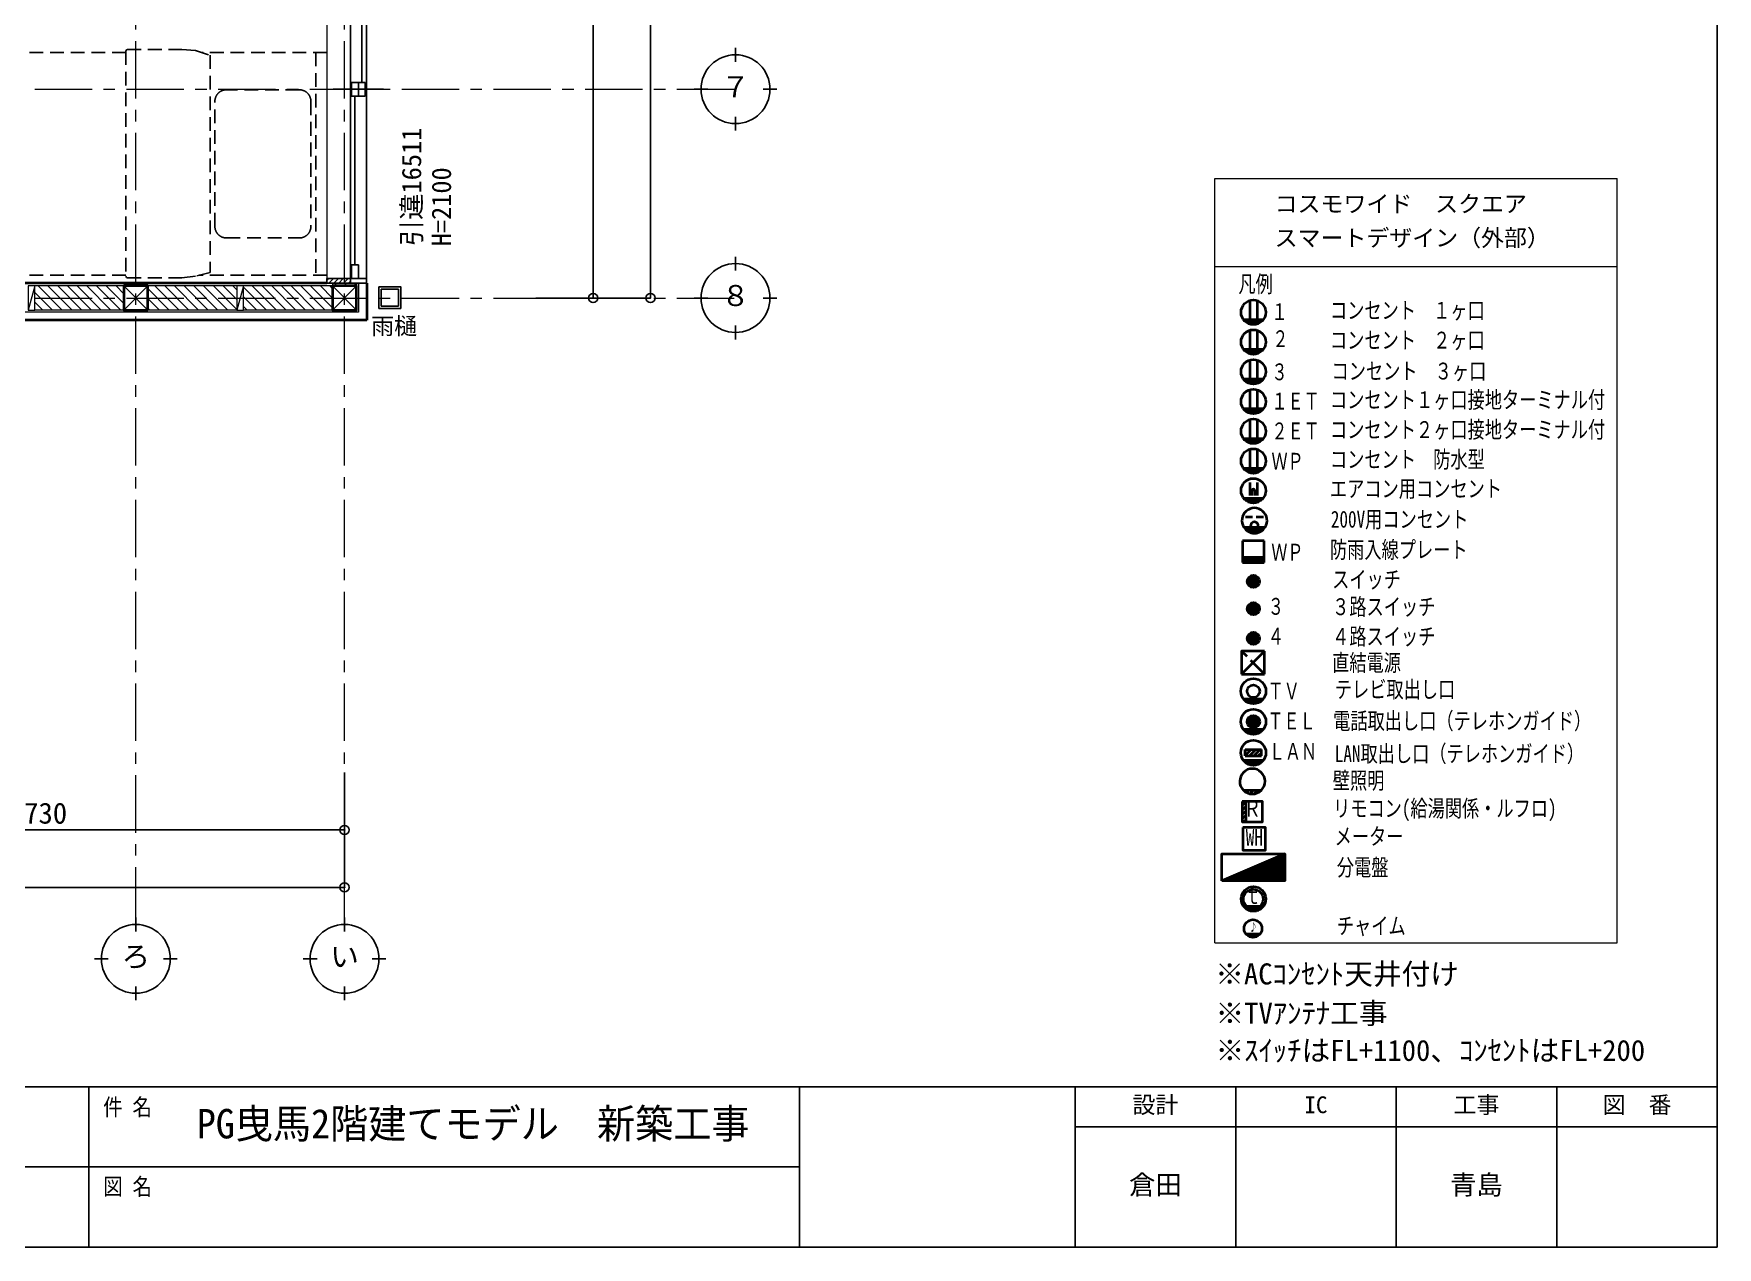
# Model space of a CAD drawing. Units: millimetres at full size, sheet at 1:50. Extents: x -21826 to 54909, y -26252 to 22610.
# Drawn here: x 25761 to 33102, y 8810 to 14099 of the extents above; entities that cross this region are included whole.
import ezdxf
from ezdxf.enums import TextEntityAlignment as Align

# ---------------------------------------------------------------- set-up
doc = ezdxf.new("R2010")
doc.units = ezdxf.units.MM
doc.header["$LTSCALE"] = 50
doc.header["$PDMODE"] = 32
doc.header["$PDSIZE"] = 40
doc.linetypes.add('CHAIN1', pattern=[8, 5, -1, 1, -1])
doc.linetypes.add('DASHED1', pattern=[1.8, 1.2, -0.6])
for name, color, linetype, lineweight in [('3-1_通り芯・通り番号', 7, 'Continuous', 25), ('3-2_柱(黄)', 4, 'Continuous', 9), ('3-3_仕上線(黄)', 3, 'Continuous', 40), ('3-4_下地・間柱(水色)', 4, 'Continuous', 9), ('3-5_サッシ・室内建具', 7, 'Continuous', 25), ('3-6_住宅設備・造作', 4, 'Continuous', 9), ('3-7_家具点線', 7, 'DASHED1', 25), ('3-8_ハッチング', 4, 'Continuous', 9), ('3-A_文字', 7, 'Continuous', 25), ('3-F_寸法・方位', 7, 'Continuous', 25), ('F-8_図名（電気）', 3, 'Continuous', 40), ('F-F_図面枠（共通）', 7, 'Continuous', 25)]:
    doc.layers.add(name, color=color, linetype=linetype, lineweight=lineweight)
doc.styles.add('ＭＳ ゴシック', font='')
doc.styles.get('ＭＳ ゴシック').set_extended_font_data('MS Gothic')

msp = doc.modelspace()

# ---------------------------------------------------------------- linework, layer by layer
at = {"layer": '3-1_通り芯・通り番号', "color": 1, "linetype": 'CHAIN1', "lineweight": 18}
for p, q in [((26206.21, 10217.22), (26206.21, 22010.74)), ((27116.21, 10217.22), (27116.21, 22010.74)), ((14565.29, 13857.22), (28820.91, 13857.22)), ((14565.29, 12947.22), (28820.91, 12947.22))]:
    msp.add_line(p, q, dxfattribs=at)
at = {"layer": '3-1_通り芯・通り番号'}
for p, q in [((28820.91, 14037.22), (28820.91, 13977.22)), ((28700.91, 13857.22), (28640.91, 13857.22)), ((29000.91, 13857.22), (28940.91, 13857.22)), ((28820.91, 13737.22), (28820.91, 13677.22)), ((28820.91, 13127.22), (28820.91, 13067.22)), ((28700.91, 12947.22), (28640.91, 12947.22)), ((29000.91, 12947.22), (28940.91, 12947.22)), ((28820.91, 12827.22), (28820.91, 12767.22)), ((26206.21, 10187.22), (26206.21, 10247.22)), ((27116.21, 10187.22), (27116.21, 10247.22)), ((26086.21, 10067.22), (26026.21, 10067.22)), ((26386.21, 10067.22), (26326.21, 10067.22)), ((26996.21, 10067.22), (26936.21, 10067.22)), ((27296.21, 10067.22), (27236.21, 10067.22)), ((26206.21, 9887.22), (26206.21, 9947.22)), ((27116.21, 9887.22), (27116.21, 9947.22))]:
    msp.add_line(p, q, dxfattribs=at)
for centre in [(28820.91, 13857.22), (28820.91, 12947.22), (26206.21, 10067.22), (27116.21, 10067.22)]:
    msp.add_circle(centre, 150, dxfattribs=at)
at = {"layer": '3-2_柱(黄)'}
for p, q in [((26258.71, 12894.72), (26153.71, 12999.72)), ((26153.71, 12894.72), (26258.71, 12999.72)), ((27168.71, 12894.72), (27063.71, 12999.72)), ((27168.71, 12999.72), (27063.71, 12894.72))]:
    msp.add_line(p, q, dxfattribs=at)
at = {"layer": '3-2_柱(黄)', "color": 3, "lineweight": 40}
for points in [[(26258.71, 12894.72), (26258.71, 12999.72), (26153.71, 12999.72), (26153.71, 12894.72)], [(27168.71, 12999.72), (27063.71, 12999.72), (27063.71, 12894.72), (27168.71, 12894.72)]]:
    msp.add_lwpolyline(points, close=True, dxfattribs=at)
at = {"layer": '3-3_仕上線(黄)'}
for p, q in [((26206.21, 13012.22), (25296.21, 13012.22)), ((27039.21, 13012.22), (26206.21, 13012.22)), ((27212.71, 13012.22), (27212.71, 12850.72)), ((26206.21, 12850.72), (25296.21, 12850.72)), ((27212.71, 12850.72), (26206.21, 12850.72))]:
    msp.add_line(p, q, dxfattribs=at)
at = {"layer": '3-4_下地・間柱(水色)'}
for p, q in [((25766.21, 12999.72), (25736.21, 12894.72)), ((26153.71, 12999.72), (25766.21, 12999.72)), ((26646.21, 12999.72), (26258.71, 12999.72)), ((26676.21, 12999.72), (26646.21, 12894.72)), ((27063.71, 12999.72), (26676.21, 12999.72)), ((27063.71, 13012.22), (27063.71, 12999.72)), ((27168.71, 13012.22), (27168.71, 12999.72)), ((27177.71, 13012.22), (27177.71, 12885.72)), ((26206.21, 12885.72), (25296.21, 12885.72)), ((26153.71, 12894.72), (25766.21, 12894.72)), ((27177.71, 12885.72), (26206.21, 12885.72)), ((26646.21, 12894.72), (26258.71, 12894.72)), ((27063.71, 12894.72), (26676.21, 12894.72))]:
    msp.add_line(p, q, dxfattribs=at)
for points in [[(25766.21, 12894.72), (25766.21, 12999.72), (25736.21, 12999.72), (25736.21, 12894.72)], [(26676.21, 12894.72), (26676.21, 12999.72), (26646.21, 12999.72), (26646.21, 12894.72)]]:
    msp.add_lwpolyline(points, close=True, dxfattribs=at)
at = {"layer": '3-5_サッシ・室内建具', "color": 4, "lineweight": 9}
msp.add_line((27039.21, 14702.22), (27039.21, 13012.22), dxfattribs=at)
at = {"layer": '3-5_サッシ・室内建具'}
for p, q in [((27141.71, 14682.22), (27141.71, 13032.22)), ((27211.71, 14682.22), (27211.71, 13032.22)), ((27191.71, 14622.22), (27191.71, 13887.22)), ((27206.71, 13887.22), (27146.71, 13887.22)), ((27146.71, 13887.22), (27146.71, 13827.22)), ((27176.71, 13887.22), (27176.71, 13827.22)), ((27206.71, 13827.22), (27206.71, 13887.22)), ((27286.71, 13857.22), (27066.71, 13857.22)), ((27146.71, 13827.22), (27206.71, 13827.22)), ((27161.71, 13827.22), (27161.71, 13092.22)), ((27146.71, 13092.22), (27146.71, 13032.22)), ((27176.71, 13092.22), (27146.71, 13092.22)), ((27176.71, 13032.22), (27176.71, 13092.22)), ((27039.21, 13032.22), (27039.21, 13012.22)), ((27211.71, 13032.22), (27039.21, 13032.22)), ((27047.23, 13032.22), (27039.21, 13024.2)), ((27039.21, 13012.22), (27211.71, 13012.22)), ((27068.44, 13032.22), (27048.44, 13012.22)), ((27141.71, 13032.22), (27051.21, 13032.22)), ((27089.66, 13032.22), (27069.66, 13012.22)), ((27110.87, 13032.22), (27090.87, 13012.22)), ((27132.08, 13032.22), (27112.08, 13012.22)), ((27141.71, 13020.63), (27133.3, 13012.22)), ((27141.71, 13012.22), (27141.71, 13032.22)), ((27141.71, 13012.22), (27141.71, 13032.22)), ((27212.71, 13012.22), (27141.71, 13012.22)), ((27212.71, 13012.22), (27203.71, 13012.22)), ((27211.71, 13032.22), (27211.71, 13012.22))]:
    msp.add_line(p, q, dxfattribs=at)
at = {"layer": '3-6_住宅設備・造作', "color": 7, "lineweight": 25}
for p, q in [((27266.08, 12901.37), (27266.08, 12996.37)), ((27276.08, 12986.37), (27351.08, 12986.37)), ((27276.08, 12911.37), (27276.08, 12986.37)), ((27351.08, 12986.37), (27351.08, 12911.37)), ((27361.08, 12901.37), (27266.08, 12901.37)), ((27351.08, 12911.37), (27276.08, 12911.37))]:
    msp.add_line(p, q, dxfattribs=at)
msp.add_lwpolyline([(27266.08, 12996.37), (27361.08, 12996.37), (27361.08, 12901.37)], dxfattribs=at)
at = {"layer": '3-7_家具点線'}
for p, q in [((26162.71, 14023.07), (26163.49, 14026.47)), ((26162.71, 14023.07), (26162.71, 13042.94)), ((26165.91, 14029.32), (26163.49, 14026.47)), ((26165.91, 14029.32), (26169.23, 14030.36)), ((26169.23, 14030.36), (26406.97, 14030.36)), ((26406.97, 14030.36), (26466.4, 14025.8)), ((26466.4, 14025.8), (26530.86, 14005.49)), ((26162.71, 14017.01), (25083.04, 14017.01)), ((27039.21, 14017.01), (26494.3, 14017.01)), ((26530.86, 14005.49), (26530.86, 13059.2)), ((26991.4, 14017.01), (26991.4, 13046.88)), ((26551.05, 13259.21), (26551.05, 13804.68)), ((26919.42, 13854.68), (26601.05, 13854.68)), ((26969.42, 13804.68), (26969.42, 13259.21)), ((26532.46, 13429.91), (26532.47, 13429.91)), ((26601.05, 13209.21), (26919.42, 13209.21)), ((26162.71, 13046.88), (25083.04, 13046.88)), ((26162.71, 13042.94), (26163.49, 13039.54)), ((26169.23, 13035.66), (26406.97, 13035.66)), ((27039.21, 13046.88), (26483.02, 13046.88))]:
    msp.add_line(p, q, dxfattribs=at)
for points in [[(26556.18, 13826.74), (26555.56, 13825.45), (26554.99, 13824.15), (26554.45, 13822.82), (26553.95, 13821.49), (26553.49, 13820.13), (26553.07, 13818.77), (26552.69, 13817.39), (26552.35, 13816.01), (26552.04, 13814.61), (26551.78, 13813.21), (26551.55, 13811.8), (26551.37, 13810.38), (26551.23, 13808.96), (26551.13, 13807.54), (26551.07, 13806.11), (26551.05, 13804.68)], [(26601.05, 13854.68), (26599.62, 13854.66), (26598.19, 13854.6), (26596.77, 13854.5), (26595.35, 13854.36), (26593.93, 13854.17), (26592.52, 13853.95), (26591.12, 13853.69), (26589.72, 13853.38), (26588.33, 13853.04), (26586.96, 13852.66), (26585.59, 13852.24), (26584.24, 13851.78), (26582.91, 13851.28), (26581.58, 13850.74), (26580.27, 13850.16), (26578.98, 13849.55), (26577.71, 13848.9), (26576.46, 13848.22), (26575.23, 13847.5), (26574.01, 13846.75), (26572.82, 13845.96), (26571.66, 13845.13), (26570.51, 13844.28), (26569.4, 13843.39), (26568.3, 13842.47), (26567.24, 13841.52), (26566.2, 13840.54), (26565.19, 13839.53), (26564.21, 13838.49), (26563.26, 13837.43), (26562.34, 13836.33), (26561.45, 13835.22), (26560.59, 13834.07), (26559.77, 13832.91), (26558.98, 13831.71), (26558.23, 13830.5), (26557.51, 13829.27), (26556.82, 13828.02), (26556.18, 13826.74)], [(26941.48, 13849.55), (26940.19, 13850.16), (26938.88, 13850.74), (26937.56, 13851.28), (26936.22, 13851.78), (26934.87, 13852.24), (26933.51, 13852.66), (26932.13, 13853.04), (26930.74, 13853.38), (26929.35, 13853.69), (26927.94, 13853.95), (26926.53, 13854.17), (26925.12, 13854.36), (26923.7, 13854.5), (26922.27, 13854.6), (26920.85, 13854.66), (26919.42, 13854.68)], [(26969.42, 13804.68), (26969.4, 13806.11), (26969.34, 13807.54), (26969.24, 13808.96), (26969.09, 13810.38), (26968.91, 13811.8), (26968.69, 13813.21), (26968.42, 13814.61), (26968.12, 13816.01), (26967.78, 13817.39), (26967.39, 13818.77), (26966.97, 13820.13), (26966.51, 13821.49), (26966.01, 13822.82), (26965.47, 13824.15), (26964.9, 13825.45), (26964.29, 13826.74), (26963.64, 13828.02), (26962.96, 13829.27), (26962.24, 13830.5), (26961.48, 13831.71), (26960.69, 13832.91), (26959.87, 13834.07), (26959.01, 13835.22), (26958.13, 13836.33), (26957.21, 13837.43), (26956.26, 13838.49), (26955.28, 13839.53), (26954.27, 13840.54), (26953.23, 13841.52), (26952.16, 13842.47), (26951.07, 13843.39), (26949.95, 13844.28), (26948.81, 13845.13), (26947.64, 13845.96), (26946.45, 13846.75), (26945.24, 13847.5), (26944.01, 13848.22), (26942.75, 13848.9), (26941.48, 13849.55)], [(26551.05, 13259.21), (26551.07, 13257.78), (26551.13, 13256.36), (26551.23, 13254.93), (26551.37, 13253.51), (26551.55, 13252.09), (26551.78, 13250.68), (26552.04, 13249.28), (26552.35, 13247.89), (26552.69, 13246.5), (26553.07, 13245.12), (26553.49, 13243.76), (26553.95, 13242.41), (26554.45, 13241.07), (26554.99, 13239.75), (26555.56, 13238.44), (26556.18, 13237.15), (26556.82, 13235.88), (26557.51, 13234.62), (26558.23, 13233.39), (26558.98, 13232.18), (26559.77, 13230.99), (26560.59, 13229.82), (26561.45, 13228.68), (26562.34, 13227.56), (26563.26, 13226.47), (26564.21, 13225.4), (26565.19, 13224.36), (26566.2, 13223.35), (26567.24, 13222.37), (26568.3, 13221.42), (26569.4, 13220.5), (26570.51, 13219.61), (26571.66, 13218.76), (26572.82, 13217.94), (26574.01, 13217.15), (26575.23, 13216.39), (26576.46, 13215.67), (26577.71, 13214.99), (26578.98, 13214.34)], [(26578.98, 13214.34), (26580.27, 13213.73), (26581.58, 13213.15), (26582.91, 13212.62), (26584.24, 13212.12), (26585.59, 13211.66), (26586.96, 13211.24), (26588.33, 13210.85), (26589.72, 13210.51), (26591.12, 13210.21), (26592.52, 13209.94), (26593.93, 13209.72), (26595.35, 13209.54), (26596.77, 13209.39), (26598.19, 13209.29), (26599.62, 13209.23), (26601.05, 13209.21)], [(26919.42, 13209.21), (26920.85, 13209.23), (26922.27, 13209.29), (26923.7, 13209.39), (26925.12, 13209.54), (26926.53, 13209.72), (26927.94, 13209.94), (26929.35, 13210.21), (26930.74, 13210.51), (26932.13, 13210.85), (26933.51, 13211.24), (26934.87, 13211.66), (26936.22, 13212.12), (26937.56, 13212.62), (26938.88, 13213.15), (26940.19, 13213.73), (26941.48, 13214.34), (26942.75, 13214.99), (26944.01, 13215.67), (26945.24, 13216.39), (26946.45, 13217.15), (26947.64, 13217.94), (26948.81, 13218.76), (26949.95, 13219.61), (26951.07, 13220.5), (26952.16, 13221.42), (26953.23, 13222.37), (26954.27, 13223.35), (26955.28, 13224.36), (26956.26, 13225.4), (26957.21, 13226.47), (26958.13, 13227.56), (26959.01, 13228.68), (26959.87, 13229.82), (26960.69, 13230.99), (26961.48, 13232.18), (26962.24, 13233.39), (26962.96, 13234.62), (26963.64, 13235.88), (26964.29, 13237.15)], [(26964.29, 13237.15), (26964.9, 13238.44), (26965.47, 13239.75), (26966.01, 13241.07), (26966.51, 13242.41), (26966.97, 13243.76), (26967.39, 13245.12), (26967.78, 13246.5), (26968.12, 13247.89), (26968.42, 13249.28), (26968.69, 13250.68), (26968.91, 13252.09), (26969.09, 13253.51), (26969.24, 13254.93), (26969.34, 13256.36), (26969.4, 13257.78), (26969.42, 13259.21)], [(26169.23, 13035.66), (26165.91, 13036.7), (26163.49, 13039.54)], [(26530.86, 13059.2), (26466.4, 13042.61), (26406.97, 13035.66)]]:
    msp.add_lwpolyline(points, dxfattribs=at)
at = {"layer": '3-8_ハッチング'}
for p, q in [((26153.71, 12999.72), (25766.21, 12999.72)), ((25885.54, 12894.72), (25780.54, 12999.72)), ((25927.97, 12894.72), (25822.97, 12999.72)), ((25970.4, 12894.72), (25865.4, 12999.72)), ((26012.82, 12894.72), (25907.82, 12999.72)), ((26055.25, 12894.72), (25950.25, 12999.72)), ((26097.67, 12894.72), (25992.67, 12999.72)), ((26140.1, 12894.72), (26035.1, 12999.72)), ((26153.71, 12923.54), (26077.53, 12999.72)), ((26153.71, 12965.97), (26119.95, 12999.72)), ((26646.21, 12999.72), (26258.71, 12999.72)), ((26394.66, 12894.72), (26289.66, 12999.72)), ((26437.09, 12894.72), (26332.09, 12999.72)), ((26479.51, 12894.72), (26374.51, 12999.72)), ((26521.94, 12894.72), (26416.94, 12999.72)), ((26564.36, 12894.72), (26459.36, 12999.72)), ((26606.79, 12894.72), (26501.79, 12999.72)), ((26646.21, 12897.73), (26544.22, 12999.72)), ((26646.21, 12940.16), (26586.64, 12999.72)), ((26646.21, 12982.58), (26629.07, 12999.72)), ((27063.71, 12999.72), (26676.21, 12999.72)), ((26776.5, 12894.72), (26676.21, 12995.01)), ((26818.92, 12894.72), (26713.92, 12999.72)), ((26861.35, 12894.72), (26756.35, 12999.72)), ((26903.78, 12894.72), (26798.78, 12999.72)), ((26946.2, 12894.72), (26841.2, 12999.72)), ((26988.63, 12894.72), (26883.63, 12999.72)), ((27031.06, 12894.72), (26926.06, 12999.72)), ((27063.71, 12904.49), (26968.48, 12999.72)), ((27063.71, 12946.92), (27010.91, 12999.72)), ((27063.71, 12989.35), (27053.33, 12999.72)), ((27063.71, 13012.22), (27063.71, 12999.72)), ((27081.65, 13012.22), (27069.15, 12999.72)), ((27124.07, 13012.22), (27111.57, 12999.72)), ((27166.5, 13012.22), (27154, 12999.72)), ((25843.12, 12894.72), (25766.21, 12971.63)), ((25800.69, 12894.72), (25766.21, 12929.2)), ((26352.23, 12894.72), (26258.71, 12988.24)), ((26309.81, 12894.72), (26258.71, 12945.82)), ((26734.07, 12894.72), (26676.21, 12952.58)), ((26267.38, 12894.72), (26258.71, 12903.39)), ((26691.64, 12894.72), (26676.21, 12910.16))]:
    msp.add_line(p, q, dxfattribs=at)
at = {"layer": '3-F_寸法・方位'}
for p, q in [((28450.08, 18407.22), (28450.08, 12947.22)), ((28200.08, 12947.22), (28200.08, 15677.22)), ((28200.08, 12947.22), (27950.08, 12947.22)), ((28200.08, 12947.22), (27950.08, 12947.22)), ((28450.08, 12947.22), (28200.08, 12947.22)), ((27116.21, 10629.03), (27116.21, 10879.03)), ((24386.21, 10629.03), (27116.21, 10629.03)), ((27116.21, 10379.03), (27116.21, 10629.03)), ((18016.21, 10379.03), (27116.21, 10379.03))]:
    msp.add_line(p, q, dxfattribs=at)
for p in [(28200.08, 12947.22), (28450.08, 12947.22), (27116.21, 10629.03), (27116.21, 10379.03)]:
    msp.add_point(p, dxfattribs=at)
at = {"layer": 'F-8_図名（電気）', "color": 4, "lineweight": 9}
for p, q in [((30910.8, 13467.51), (32665.5, 13467.51)), ((30910.8, 10136.5), (30910.8, 13467.51)), ((30910.8, 13083.97), (32665.5, 13083.97))]:
    msp.add_line(p, q, dxfattribs=at)
at = {"layer": 'F-8_図名（電気）'}
for p, q in [((31062.69, 12936.24), (31062.69, 12852.67)), ((31094.96, 12936.24), (31094.96, 12852.67)), ((31121.85, 12852.67), (31035.79, 12852.67)), ((31114.4, 12844.6), (31043.25, 12844.6)), ((31102.27, 12836.53), (31055.38, 12836.53)), ((31062.69, 12806.65), (31062.69, 12723.07)), ((31094.96, 12806.65), (31094.96, 12723.07)), ((31121.85, 12723.07), (31035.79, 12723.07)), ((31114.4, 12715), (31043.25, 12715)), ((31102.27, 12706.93), (31055.38, 12706.93)), ((31062.69, 12677.04), (31062.69, 12593.47)), ((31094.96, 12677.04), (31094.96, 12593.47)), ((31121.85, 12593.47), (31035.79, 12593.47)), ((31114.4, 12585.4), (31043.25, 12585.4)), ((31102.27, 12577.33), (31055.38, 12577.33)), ((31062.69, 12547.45), (31062.69, 12463.87)), ((31094.96, 12547.45), (31094.96, 12463.87)), ((31121.85, 12463.87), (31035.79, 12463.87)), ((31114.4, 12455.8), (31043.25, 12455.8)), ((31102.27, 12447.73), (31055.38, 12447.73)), ((31062.69, 12417.84), (31062.69, 12334.27)), ((31094.96, 12417.84), (31094.96, 12334.27)), ((31121.85, 12334.27), (31035.79, 12334.27)), ((31114.4, 12326.2), (31043.25, 12326.2)), ((31102.27, 12318.13), (31055.38, 12318.13)), ((31062.69, 12288.25), (31062.69, 12204.67)), ((31094.96, 12288.25), (31094.96, 12204.67)), ((31121.85, 12204.67), (31035.79, 12204.67)), ((31114.4, 12196.6), (31043.25, 12196.6)), ((31102.27, 12188.53), (31055.38, 12188.53)), ((31062.69, 12143.43), (31062.69, 12087.09)), ((31094.96, 12143.43), (31094.96, 12086.26)), ((31035.79, 12075.07), (31121.85, 12075.07)), ((31043.25, 12067), (31114.39, 12067)), ((31055.37, 12058.93), (31102.27, 12058.93)), ((31072.36, 12106.88), (31072.36, 12086.26)), ((31085.45, 12106.26), (31085.45, 12086.26)), ((31043.84, 11993.95), (31075.19, 11993.95)), ((31091.47, 11993.95), (31122.82, 11993.95)), ((31036.95, 11948.33), (31130.06, 11948.33)), ((31037.91, 11946.83), (31129.09, 11946.83)), ((31040.18, 11943.7), (31126.83, 11943.7)), ((31042.8, 11940.56), (31124.2, 11940.56)), ((31045.88, 11937.43), (31121.13, 11937.43)), ((31049.51, 11934.29), (31117.5, 11934.29)), ((31053.91, 11931.16), (31113.1, 11931.16)), ((31059.5, 11928.02), (31107.51, 11928.02)), ((31067.47, 11924.89), (31099.54, 11924.89)), ((31031.76, 11888.77), (31031.76, 11794.65)), ((31125.88, 11888.77), (31031.76, 11888.77)), ((31125.88, 11794.65), (31125.88, 11888.77)), ((31125.88, 11816.16), (31031.76, 11816.16)), ((31125.88, 11808.09), (31031.76, 11808.09)), ((31125.88, 11800.03), (31031.76, 11800.03)), ((31031.76, 11794.65), (31125.88, 11794.65)), ((31105.71, 11712.11), (31051.93, 11712.11)), ((31104.47, 11720.18), (31053.17, 11720.18)), ((31104.47, 11704.04), (31053.17, 11704.04)), ((31100.33, 11728.24), (31057.31, 11728.24)), ((31100.33, 11695.97), (31057.31, 11695.97)), ((31090.54, 11736.31), (31067.1, 11736.31)), ((31090.54, 11687.91), (31067.1, 11687.91)), ((31104.47, 11601.29), (31053.17, 11601.29)), ((31100.33, 11609.36), (31057.31, 11609.36)), ((31090.54, 11617.42), (31067.1, 11617.42)), ((31105.71, 11593.22), (31051.93, 11593.22)), ((31104.47, 11585.15), (31053.17, 11585.15)), ((31100.33, 11577.09), (31057.31, 11577.09)), ((31090.54, 11569.02), (31067.1, 11569.02)), ((31105.71, 11463.62), (31051.93, 11463.62)), ((31104.47, 11471.69), (31053.17, 11471.69)), ((31104.47, 11455.55), (31053.17, 11455.55)), ((31100.33, 11479.76), (31057.31, 11479.76)), ((31090.54, 11487.82), (31067.1, 11487.82)), ((31027.13, 11408.78), (31027.13, 11308.73)), ((31027.13, 11308.73), (31127.17, 11408.78)), ((31100.33, 11447.49), (31057.31, 11447.49)), ((31090.54, 11439.42), (31067.1, 11439.42)), ((31127.17, 11308.73), (31127.17, 11408.78)), ((31027.13, 11308.73), (31127.17, 11308.73)), ((31066.72, 11369.18), (31127.17, 11308.73)), ((31034.82, 11200.77), (31122.82, 11200.77)), ((31042.44, 11192.52), (31115.2, 11192.52)), ((31054.85, 11184.27), (31102.8, 11184.27)), ((31051.32, 11100.75), (31106.32, 11100.75)), ((31052.59, 11109), (31105.05, 11109)), ((31052.59, 11092.5), (31105.05, 11092.5)), ((31056.82, 11117.25), (31100.82, 11117.25)), ((31066.83, 11125.5), (31090.81, 11125.5)), ((31034.82, 11067.75), (31122.82, 11067.75)), ((31042.44, 11059.5), (31115.2, 11059.5)), ((31054.85, 11051.25), (31102.8, 11051.25)), ((31056.82, 11084.25), (31100.82, 11084.25)), ((31066.83, 11076), (31090.81, 11076)), ((31043.62, 10951.87), (31043.62, 10979.37)), ((31043.62, 10979.37), (31114.02, 10979.37)), ((31050.09, 10979.37), (31043.62, 10972.91)), ((31069.53, 10979.37), (31043.62, 10953.46)), ((31043.62, 10951.87), (31114.02, 10951.87)), ((31088.98, 10979.37), (31061.48, 10951.87)), ((31108.42, 10979.37), (31080.92, 10951.87)), ((31114.02, 10965.53), (31100.37, 10951.87)), ((31114.02, 10951.87), (31114.02, 10979.37)), ((31034.82, 10932.62), (31122.83, 10932.62)), ((31042.44, 10924.38), (31115.2, 10924.38)), ((31054.85, 10916.12), (31102.8, 10916.12)), ((31035.29, 10802.42), (31074.56, 10802.42)), ((31037.62, 10800.17), (31039.87, 10802.42)), ((31049.08, 10792.18), (31059.32, 10802.42)), ((31063.41, 10787.06), (31078.76, 10802.42)), ((31074.56, 10802.42), (31113.84, 10802.42)), ((31082.25, 10786.46), (31098.21, 10802.42)), ((31030.24, 10735.3), (31046.74, 10751.8)), ((31030.24, 10715.85), (31046.74, 10732.35)), ((31030.24, 10696.41), (31046.74, 10712.91)), ((31030.24, 10676.96), (31046.74, 10693.46)), ((31037.43, 10664.71), (31046.74, 10674.02)), ((31216.32, 10525.31), (30941.32, 10407.45)), ((31161.46, 10501.8), (31216.32, 10501.8)), ((31179.79, 10509.65), (31216.32, 10509.65)), ((31198.11, 10517.5), (31216.32, 10517.5)), ((30996.56, 10431.12), (31216.32, 10431.12)), ((31014.88, 10438.98), (31216.32, 10438.98)), ((31033.21, 10446.83), (31216.32, 10446.83)), ((31051.53, 10454.68), (31216.32, 10454.68)), ((31069.85, 10462.53), (31216.32, 10462.53)), ((31088.17, 10470.39), (31216.32, 10470.39)), ((31106.5, 10478.24), (31216.32, 10478.24)), ((31124.82, 10486.09), (31216.32, 10486.09)), ((31143.14, 10493.94), (31216.32, 10493.94)), ((30959.91, 10415.42), (31216.32, 10415.42)), ((30978.24, 10423.27), (31216.32, 10423.27)), ((31036.17, 10296.28), (31122.23, 10296.28)), ((31043.63, 10288.21), (31114.78, 10288.21)), ((31055.76, 10280.14), (31102.65, 10280.14)), ((31046.2, 10176.21), (31108.16, 10176.21)), ((31051.56, 10170.4), (31102.79, 10170.4)), ((31060.3, 10164.59), (31094.06, 10164.59))]:
    msp.add_line(p, q, dxfattribs=at)
at = {"layer": 'F-8_図名（電気）', "color": 4, "lineweight": 9}
msp.add_lwpolyline([(30910.8, 10136.5), (32665.5, 10136.5), (32665.5, 13467.51)], dxfattribs=at)
at = {"layer": 'F-8_図名（電気）'}
for points in [[(31127.17, 11408.78), (31027.13, 11408.78), (31049.93, 11385.98)], [(31046.74, 10664.71), (31046.74, 10708.71), (31046.74, 10752.71)]]:
    msp.add_lwpolyline(points, dxfattribs=at)
for points in [[(31030.24, 10752.71), (31030.24, 10664.71), (31118.24, 10664.71), (31118.24, 10752.71)], [(31033.53, 10639.12), (31033.53, 10540.58), (31132.08, 10540.58), (31132.08, 10639.12)], [(30941.32, 10407.45), (30941.32, 10525.31), (31216.32, 10525.31), (31216.32, 10407.45)]]:
    msp.add_lwpolyline(points, close=True, dxfattribs=at)
for centre, radius in [((31078.82, 12884.94), 53.78), ((31078.82, 12755.34), 53.78), ((31078.82, 12625.74), 53.78), ((31078.82, 12496.14), 53.78), ((31078.82, 12366.54), 53.78), ((31078.82, 12236.94), 53.78), ((31078.82, 12107.34), 53.78), ((31078.82, 11712.11), 26.89), ((31078.82, 11593.22), 26.89), ((31078.82, 11463.62), 26.89), ((31078.82, 11233.77), 55), ((31078.82, 11233.77), 27.5), ((31078.82, 11100.75), 55), ((31078.82, 11100.75), 27.5), ((31078.82, 10965.62), 55), ((31079.2, 10328.55), 53.78), ((31078.41, 10327.74), 43.03), ((31077.18, 10199.44), 38.72)]:
    msp.add_circle(centre, radius, dxfattribs=at)
for centre, radius, start, end in [((31078.96, 12107.71), 6.65, 347.46851, 187.12904), ((31083.5, 11977.35), 54.86, 328.0536, 211.94655), ((31083.5, 11954.99), 16.62, 336.37062, 203.62936), ((31083.5, 11977.35), 54.86, 211.94655, 328.05345), ((31074.56, 10840.92), 55, 315.5731, 224.42674), ((31074.56, 10840.92), 55, 224.42703, 315.5731)]:
    msp.add_arc(centre, radius, start, end, dxfattribs=at)
at = {"layer": 'F-F_図面枠（共通）'}
for p, q in [((33101.73, 22610.29), (33101.73, 8810.29)), ((13301.73, 9510.29), (33101.73, 9510.29)), ((26001.73, 9510.29), (26001.73, 8810.29)), ((29099.18, 9510.29), (29099.18, 8810.29)), ((30301.73, 9510.29), (30301.73, 8810.29)), ((31001.73, 9510.29), (31001.73, 8810.29)), ((31701.73, 9510.29), (31701.73, 8810.29)), ((32401.73, 9510.29), (32401.73, 8810.29)), ((30301.73, 9335.29), (33101.73, 9335.29)), ((24801.73, 9160.29), (29099.18, 9160.29)), ((13301.73, 8810.29), (33101.73, 8810.29))]:
    msp.add_line(p, q, dxfattribs=at)

# ---------------------------------------------------------------- texts
at = {"layer": '3-A_文字', "style": 'ＭＳ ゴシック'}
for s, height, p in [('７', 91.64, (28758.41, 13794.72)), ('８', 91.64, (28758.41, 12884.72)), ('雨樋', 73.31, (27232.31, 12766.78)), ('ろ', 91.64, (26143.71, 10004.72)), ('い', 91.64, (27053.71, 10004.72))]:
    msp.add_text(s, height=height, dxfattribs=at).set_placement(p, align=Align.BOTTOM_LEFT)
for s, p in [('引違16511', (27475.64, 13172.85)), ('H=2100', (27605.64, 13172.85))]:
    msp.add_text(s, height=84.31, rotation=90, dxfattribs=at).set_placement(p, align=Align.BOTTOM_LEFT)
at = {"layer": '3-F_寸法・方位', "style": 'ＭＳ ゴシック'}
msp.add_text('2,730', height=91.64, dxfattribs=at).set_placement((25594.96, 10629.03), align=Align.BOTTOM_LEFT)
at = {"layer": 'F-8_図名（電気）', "color": 4, "style": 'ＭＳ ゴシック'}
for s, p in [('コスモワイド\u3000スクエア', (31171.54, 13299.11)), ('スマートデザイン（外部）', (31171.54, 13150.64))]:
    msp.add_text(s, height=73.31, dxfattribs=at).set_placement(p, align=Align.BOTTOM_LEFT)
for s, height, width, p in [('凡例', 73.31, 0.75, (31013.34, 12949.67)), ('１', 73.31, 0.7, (31157.96, 12828.89)), ('コンセント\u3000１ヶ口', 73.31, 0.75, (31412.85, 12835.1)), ('２', 73.31, 0.7, (31161.8, 12711.13)), ('コンセント\u3000２ヶ口', 73.31, 0.75, (31412.85, 12705.18)), ('３', 73.31, 0.7, (31157.96, 12566.89)), ('コンセント\u3000３ヶ口', 73.31, 0.75, (31419.64, 12570.29)), ('１ＥＴ', 73.31, 0.7, (31157.96, 12439.44)), ('コンセント１ヶ口接地ターミナル付', 73.31, 0.75, (31412.85, 12445.33)), ('２ＥＴ', 73.31, 0.7, (31157.96, 12309.52)), ('コンセント２ヶ口接地ターミナル付', 73.31, 0.75, (31412.85, 12315.41)), ('ＷＰ', 73.31, 0.7, (31157.96, 12177.11)), ('コンセント\u3000防水型', 73.31, 0.75, (31412.85, 12185.48)), ('エアコン用コンセント', 73.31, 0.75, (31412.85, 12057.5)), ('200V用コンセント', 73.31, 0.75, (31416.66, 11924.72)), ('防雨入線プレート', 73.31, 0.75, (31412.85, 11791.87)), ('ＷＰ', 73.31, 0.7, (31157.1, 11781.21)), ('スイッチ', 73.31, 0.75, (31422.22, 11662.27)), ('３', 73.31, 0.7, (31142.12, 11544.88)), ('３路スイッチ', 73.31, 0.75, (31422.22, 11543.38)), ('４', 73.31, 0.7, (31142.12, 11415.28)), ('４路スイッチ', 73.31, 0.75, (31422.22, 11413.78)), ('直結電源', 73.31, 0.75, (31422.22, 11299.36)), ('ＴＶ', 73.31, 0.7, (31141.13, 11175.94)), ('テレビ取出し口', 73.31, 0.75, (31434, 11183.12)), ('ＴＥＬ', 73.31, 0.7, (31140.29, 11045.53)), ('電話取出し口（テレホンガイド）', 73.31, 0.75, (31426.82, 11045.75)), ('ＬＡＮ', 73.31, 0.7, (31146.69, 10913.04)), ('LAN取出し口（テレホンガイド）', 73.31, 0.75, (31433.8, 10903.12)), ('壁照明', 73.31, 0.75, (31425.02, 10785.92)), ('Ｒ', 73.31, 0.75, (31036.98, 10664.73)), ('リモコン(給湯関係・ルフロ)', 73.31, 0.75, (31426.17, 10664.71)), ('メーター', 73.31, 0.75, (31433.08, 10542.67)), ('WH', 73.31, 0.75, (31045.75, 10538.67)), ('分電盤', 73.31, 0.75, (31442.69, 10407.45)), ('ｔ', 73.31, 0.7, (31041.62, 10284.98)), ('♪', 36.66, 0.7, (31061.36, 10177.39)), ('チャイム', 73.31, 0.75, (31442.69, 10152.82))]:
    msp.add_text(s, height=height, dxfattribs=dict(at, width=width)).set_placement(p, align=Align.BOTTOM_LEFT)
at = {"layer": 'F-8_図名（電気）', "color": 7, "style": 'ＭＳ ゴシック'}
for s, p in [('※ACｺﾝｾﾝﾄ天井付け', (30912.81, 9928.35)), ('※TVｱﾝﾃﾅ工事', (30913.99, 9757.25)), ('※ｽｲｯﾁはFL+1100、ｺﾝｾﾝﾄはFL+200', (30913.99, 9595.19))]:
    msp.add_text(s, height=91.64, dxfattribs=at).set_placement(p, align=Align.BOTTOM_LEFT)
at = {"layer": 'F-F_図面枠（共通）', "style": 'ＭＳ ゴシック'}
for s, height, p in [('設計', 73.31, (30551.73, 9372.79)), ('工事', 73.31, (31951.73, 9372.79)), ('図\u3000番', 73.31, (32601.73, 9372.79)), ('IC', 73.31, (31301.73, 9372.79)), ('倉田', 84.31, (30536.73, 9015.29)), ('青島', 84.31, (31936.73, 9015.29))]:
    msp.add_text(s, height=height, dxfattribs=at).set_placement(p, align=Align.BOTTOM_LEFT)
for s, height, width, p in [('件 名', 73.31, 0.85, (26063.95, 9362.93)), ('PG曳馬2階建てモデル\u3000新築工事', 128.3, 0.95, (26471.87, 9246.46)), ('図 名', 73.31, 0.85, (26064.3, 9016.17))]:
    msp.add_text(s, height=height, dxfattribs=dict(at, width=width)).set_placement(p, align=Align.BOTTOM_LEFT)

doc.saveas('drawing.dxf')
